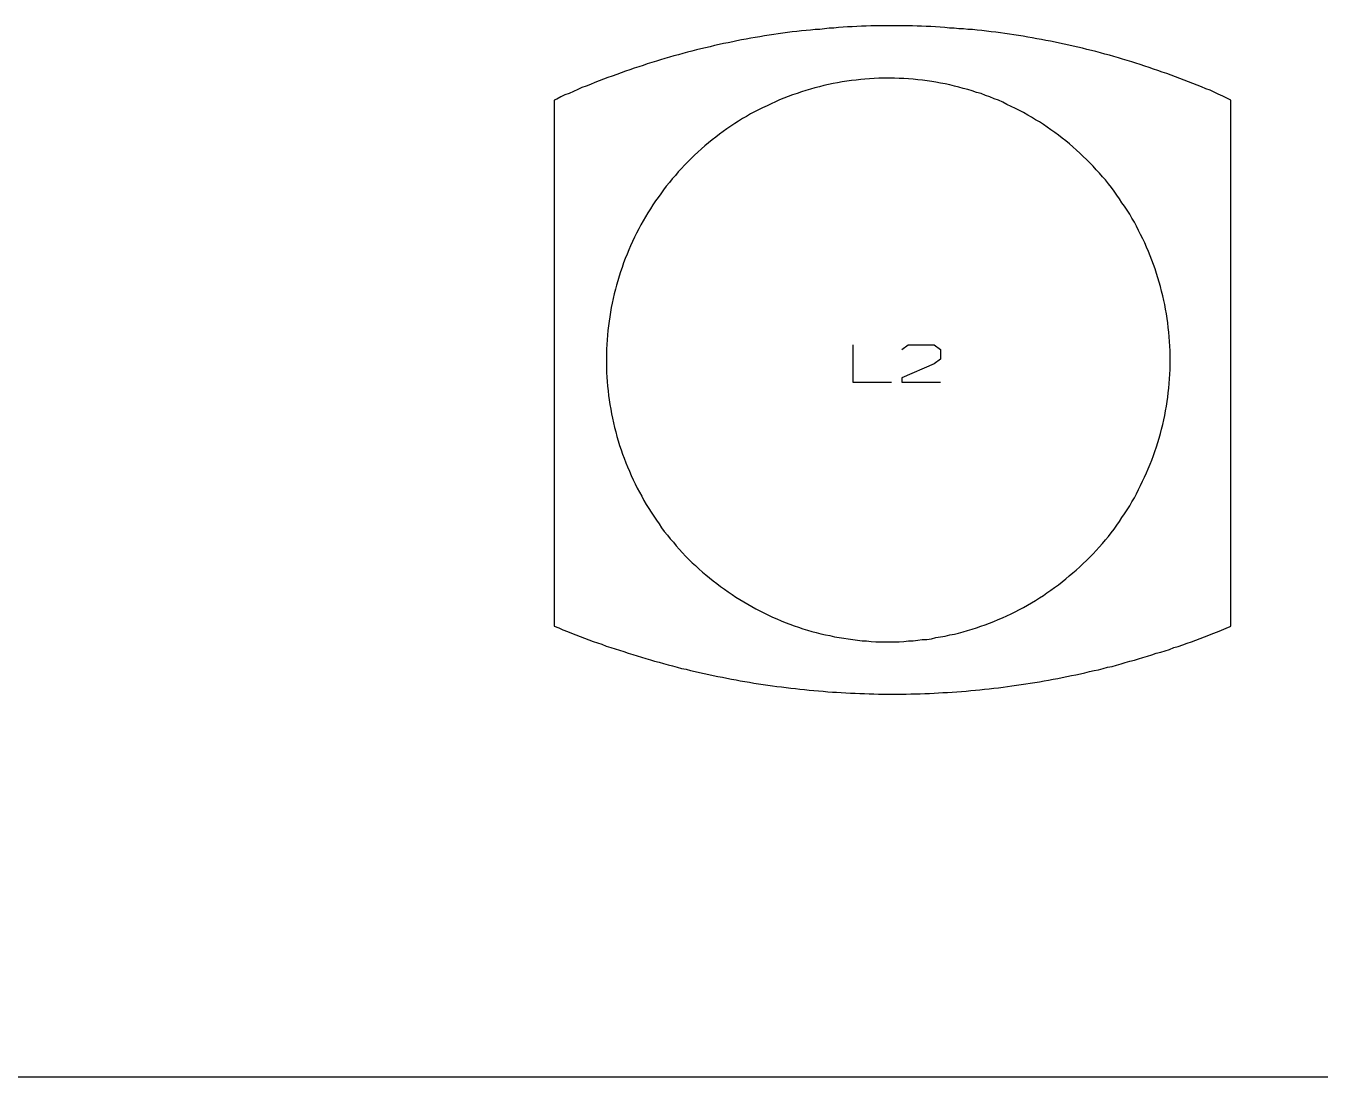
# Model space of a CAD drawing. Extents: x -93 to 502, y -337 to 504.
# Drawn here: x 282.7 to 380.2, y 0 to 79.1 of the extents above; entities that cross this region are included whole.
import ezdxf

# ---------------------------------------------------------------- set-up
doc = ezdxf.new("R2010")
doc.units = 0
doc.layers.add('1', color=1, linetype='CONTINUOUS')

msp = doc.modelspace()

# ---------------------------------------------------------------- linework, layer by layer
at = {"layer": '1'}
for p, q in [((342.85, 78.92), (342.5, 78.87)), ((343.2, 78.95), (342.85, 78.92)), ((343.55, 78.97), (343.2, 78.95)), ((343.9, 79), (343.55, 78.97)), ((344.25, 79.03), (343.9, 79)), ((344.6, 79.05), (344.25, 79.03)), ((344.95, 79.05), (344.6, 79.05)), ((345.3, 79.08), (344.95, 79.05)), ((345.65, 79.1), (345.3, 79.08)), ((346, 79.1), (345.65, 79.1)), ((346.35, 79.13), (346, 79.1)), ((346.67, 79.13), (346.35, 79.13)), ((347.02, 79.13), (346.67, 79.13)), ((347.37, 79.13), (347.02, 79.13)), ((347.72, 79.13), (347.37, 79.13)), ((348.07, 79.13), (347.72, 79.13)), ((348.42, 79.13), (348.07, 79.13)), ((348.77, 79.13), (348.42, 79.13)), ((349.12, 79.13), (348.77, 79.13)), ((349.47, 79.13), (349.12, 79.13)), ((349.82, 79.1), (349.47, 79.13)), ((350.17, 79.1), (349.82, 79.1)), ((350.52, 79.08), (350.17, 79.1)), ((350.87, 79.08), (350.52, 79.08)), ((351.22, 79.05), (350.87, 79.08)), ((351.57, 79.03), (351.22, 79.05)), ((351.92, 79), (351.57, 79.03)), ((352.27, 78.97), (351.92, 79)), ((352.62, 78.95), (352.27, 78.97)), ((352.97, 78.92), (352.62, 78.95)), ((353.32, 78.9), (352.97, 78.92)), ((336.27, 78), (335.95, 77.92)), ((336.62, 78.07), (336.27, 78)), ((336.97, 78.12), (336.62, 78.07)), ((337.32, 78.2), (336.97, 78.12)), ((337.65, 78.25), (337.32, 78.2)), ((338, 78.3), (337.65, 78.25)), ((338.35, 78.37), (338, 78.3)), ((338.7, 78.42), (338.35, 78.37)), ((339.05, 78.47), (338.7, 78.42)), ((339.37, 78.52), (339.05, 78.47)), ((339.72, 78.57), (339.37, 78.52)), ((340.07, 78.62), (339.72, 78.57)), ((340.42, 78.67), (340.07, 78.62)), ((340.77, 78.7), (340.42, 78.67)), ((341.12, 78.75), (340.77, 78.7)), ((341.47, 78.77), (341.12, 78.75)), ((341.8, 78.82), (341.47, 78.77)), ((342.15, 78.85), (341.8, 78.82)), ((342.5, 78.87), (342.15, 78.85)), ((353.65, 78.87), (353.32, 78.9)), ((354, 78.85), (353.65, 78.87)), ((354.35, 78.8), (354, 78.85)), ((354.7, 78.77), (354.35, 78.8)), ((355.05, 78.72), (354.7, 78.77)), ((355.4, 78.67), (355.05, 78.72)), ((355.75, 78.65), (355.4, 78.67)), ((356.1, 78.6), (355.75, 78.65)), ((356.42, 78.55), (356.1, 78.6)), ((356.77, 78.5), (356.42, 78.55)), ((357.12, 78.45), (356.77, 78.5)), ((357.47, 78.4), (357.12, 78.45)), ((357.82, 78.35), (357.47, 78.4)), ((358.15, 78.27), (357.82, 78.35)), ((358.5, 78.22), (358.15, 78.27)), ((358.85, 78.15), (358.5, 78.22)), ((359.2, 78.1), (358.85, 78.15)), ((359.52, 78.02), (359.2, 78.1)), ((359.87, 77.97), (359.52, 78.02)), ((360.22, 77.9), (359.87, 77.97)), ((332.2, 77.05), (331.87, 76.95)), ((332.55, 77.15), (332.2, 77.05)), ((332.87, 77.22), (332.55, 77.15)), ((333.22, 77.32), (332.87, 77.22)), ((333.55, 77.4), (333.22, 77.32)), ((333.9, 77.47), (333.55, 77.4)), ((334.25, 77.55), (333.9, 77.47)), ((334.57, 77.65), (334.25, 77.55)), ((334.92, 77.72), (334.57, 77.65)), ((335.25, 77.8), (334.92, 77.72)), ((335.6, 77.85), (335.25, 77.8)), ((335.95, 77.92), (335.6, 77.85)), ((360.55, 77.82), (360.22, 77.9)), ((360.9, 77.75), (360.55, 77.82)), ((361.25, 77.67), (360.9, 77.75)), ((361.57, 77.6), (361.25, 77.67)), ((361.92, 77.52), (361.57, 77.6)), ((362.27, 77.45), (361.92, 77.52)), ((362.6, 77.35), (362.27, 77.45)), ((362.95, 77.27), (362.6, 77.35)), ((363.27, 77.2), (362.95, 77.27)), ((363.62, 77.1), (363.27, 77.2)), ((363.95, 77), (363.62, 77.1)), ((364.3, 76.92), (363.95, 77)), ((328.87, 76.05), (328.52, 75.95)), ((329.2, 76.15), (328.87, 76.05)), ((329.52, 76.28), (329.2, 76.15)), ((329.85, 76.38), (329.52, 76.28)), ((330.2, 76.47), (329.85, 76.38)), ((330.52, 76.57), (330.2, 76.47)), ((330.85, 76.67), (330.52, 76.57)), ((331.2, 76.77), (330.85, 76.67)), ((331.52, 76.87), (331.2, 76.77)), ((331.87, 76.95), (331.52, 76.87)), ((364.63, 76.82), (364.3, 76.92)), ((364.98, 76.72), (364.63, 76.82)), ((365.3, 76.62), (364.98, 76.72)), ((365.63, 76.53), (365.3, 76.62)), ((365.98, 76.43), (365.63, 76.53)), ((366.3, 76.33), (365.98, 76.43)), ((366.63, 76.23), (366.3, 76.33)), ((366.98, 76.1), (366.63, 76.23)), ((367.3, 76), (366.98, 76.1)), ((367.63, 75.88), (367.3, 76)), ((326.22, 75.13), (325.9, 75)), ((326.55, 75.25), (326.22, 75.13)), ((326.87, 75.35), (326.55, 75.25)), ((327.22, 75.48), (326.87, 75.35)), ((327.55, 75.6), (327.22, 75.48)), ((327.87, 75.73), (327.55, 75.6)), ((328.2, 75.83), (327.87, 75.73)), ((328.52, 75.95), (328.2, 75.83)), ((344.88, 75.02), (344.53, 74.97)), ((345.23, 75.05), (344.88, 75.02)), ((345.58, 75.1), (345.23, 75.05)), ((345.9, 75.12), (345.58, 75.1)), ((346.25, 75.15), (345.9, 75.12)), ((346.6, 75.17), (346.25, 75.15)), ((346.95, 75.2), (346.6, 75.17)), ((347.3, 75.2), (346.95, 75.2)), ((347.65, 75.2), (347.3, 75.2)), ((347.78, 75.2), (347.65, 75.2)), ((348.13, 75.2), (347.78, 75.2)), ((348.48, 75.18), (348.13, 75.2)), ((348.83, 75.18), (348.48, 75.18)), ((349.18, 75.15), (348.83, 75.18)), ((349.53, 75.12), (349.18, 75.15)), ((349.88, 75.07), (349.53, 75.12)), ((350.23, 75.05), (349.88, 75.07)), ((350.58, 75), (350.23, 75.05)), ((367.95, 75.78), (367.63, 75.88)), ((368.28, 75.65), (367.95, 75.78)), ((368.63, 75.55), (368.28, 75.65)), ((368.95, 75.43), (368.63, 75.55)), ((369.28, 75.3), (368.95, 75.43)), ((369.6, 75.18), (369.28, 75.3)), ((369.93, 75.05), (369.6, 75.18)), ((370.25, 74.93), (369.93, 75.05)), ((323.65, 74.05), (323.32, 73.93)), ((323.97, 74.2), (323.65, 74.05)), ((324.3, 74.33), (323.97, 74.2)), ((324.6, 74.48), (324.3, 74.33)), ((324.92, 74.6), (324.6, 74.48)), ((325.25, 74.73), (324.92, 74.6)), ((325.57, 74.88), (325.25, 74.73)), ((325.9, 75), (325.57, 74.88)), ((340.8, 74.05), (340.45, 73.95)), ((341.13, 74.17), (340.8, 74.05)), ((341.45, 74.27), (341.13, 74.17)), ((341.8, 74.37), (341.45, 74.27)), ((342.13, 74.47), (341.8, 74.37)), ((342.48, 74.55), (342.13, 74.47)), ((342.8, 74.65), (342.48, 74.55)), ((343.15, 74.72), (342.8, 74.65)), ((343.5, 74.8), (343.15, 74.72)), ((343.83, 74.85), (343.5, 74.8)), ((344.18, 74.92), (343.83, 74.85)), ((344.53, 74.97), (344.18, 74.92)), ((350.93, 74.95), (350.58, 75)), ((351.25, 74.9), (350.93, 74.95)), ((351.6, 74.82), (351.25, 74.9)), ((351.95, 74.77), (351.6, 74.82)), ((352.3, 74.7), (351.95, 74.77)), ((352.63, 74.6), (352.3, 74.7)), ((352.98, 74.52), (352.63, 74.6)), ((353.3, 74.42), (352.98, 74.52)), ((353.65, 74.35), (353.3, 74.42)), ((353.98, 74.25), (353.65, 74.35)), ((354.3, 74.12), (353.98, 74.25)), ((354.65, 74.03), (354.3, 74.12)), ((370.58, 74.8), (370.25, 74.93)), ((370.9, 74.68), (370.58, 74.8)), ((371.23, 74.53), (370.9, 74.68)), ((371.55, 74.4), (371.23, 74.53)), ((371.88, 74.28), (371.55, 74.4)), ((372.18, 74.13), (371.88, 74.28)), ((372.5, 74), (372.18, 74.13)), ((322.7, 73.62), (322.52, 73.55)), ((322.52, 73.55), (322.52, 33.95)), ((323, 73.78), (322.7, 73.62)), ((323.32, 73.93), (323, 73.78)), ((338.53, 73.12), (338.2, 72.97)), ((338.85, 73.27), (338.53, 73.12)), ((339.18, 73.42), (338.85, 73.27)), ((339.48, 73.57), (339.18, 73.42)), ((339.8, 73.7), (339.48, 73.57)), ((340.13, 73.82), (339.8, 73.7)), ((340.45, 73.95), (340.13, 73.82)), ((354.98, 73.9), (354.65, 74.03)), ((355.3, 73.78), (354.98, 73.9)), ((355.63, 73.65), (355.3, 73.78)), ((355.95, 73.53), (355.63, 73.65)), ((356.28, 73.38), (355.95, 73.53)), ((356.58, 73.22), (356.28, 73.38)), ((356.9, 73.07), (356.58, 73.22)), ((357.23, 72.92), (356.9, 73.07)), ((372.83, 73.85), (372.5, 74)), ((373.15, 73.7), (372.83, 73.85)), ((373.45, 73.55), (373.15, 73.7)), ((373.45, 33.95), (373.45, 73.55)), ((336.68, 72.15), (336.38, 71.95)), ((336.98, 72.32), (336.68, 72.15)), ((337.28, 72.5), (336.98, 72.32)), ((337.6, 72.65), (337.28, 72.5)), ((337.9, 72.82), (337.6, 72.65)), ((338.2, 72.97), (337.9, 72.82)), ((357.53, 72.77), (357.23, 72.92)), ((357.83, 72.6), (357.53, 72.77)), ((358.15, 72.42), (357.83, 72.6)), ((358.45, 72.25), (358.15, 72.42)), ((358.75, 72.07), (358.45, 72.25)), ((335.23, 71.17), (334.95, 70.97)), ((335.5, 71.37), (335.23, 71.17)), ((335.8, 71.57), (335.5, 71.37)), ((336.1, 71.77), (335.8, 71.57)), ((336.38, 71.95), (336.1, 71.77)), ((359.05, 71.9), (358.75, 72.07)), ((359.33, 71.7), (359.05, 71.9)), ((359.63, 71.5), (359.33, 71.7)), ((359.9, 71.3), (359.63, 71.5)), ((360.2, 71.1), (359.9, 71.3)), ((334.13, 70.32), (333.85, 70.1)), ((334.4, 70.55), (334.13, 70.32)), ((334.68, 70.75), (334.4, 70.55)), ((334.95, 70.97), (334.68, 70.75)), ((360.48, 70.9), (360.2, 71.1)), ((360.75, 70.67), (360.48, 70.9)), ((361.03, 70.47), (360.75, 70.67)), ((361.3, 70.25), (361.03, 70.47)), ((361.55, 70.03), (361.3, 70.25)), ((333.08, 69.4), (332.83, 69.15)), ((333.33, 69.62), (333.08, 69.4)), ((333.6, 69.88), (333.33, 69.62)), ((333.85, 70.1), (333.6, 69.88)), ((361.83, 69.78), (361.55, 70.03)), ((362.08, 69.55), (361.83, 69.78)), ((362.33, 69.3), (362.08, 69.55)), ((362.58, 69.08), (362.33, 69.3)), ((332.1, 68.4), (331.85, 68.15)), ((332.33, 68.65), (332.1, 68.4)), ((332.58, 68.9), (332.33, 68.65)), ((332.83, 69.15), (332.58, 68.9)), ((362.83, 68.83), (362.58, 69.08)), ((363.08, 68.58), (362.83, 68.83)), ((363.3, 68.3), (363.08, 68.58)), ((363.55, 68.05), (363.3, 68.3)), ((331.18, 67.35), (330.95, 67.07)), ((331.4, 67.62), (331.18, 67.35)), ((331.63, 67.88), (331.4, 67.62)), ((331.85, 68.15), (331.63, 67.88)), ((363.78, 67.78), (363.55, 68.05)), ((364, 67.53), (363.78, 67.78)), ((364.23, 67.25), (364, 67.53)), ((364.45, 66.97), (364.23, 67.25)), ((330.53, 66.5), (330.33, 66.22)), ((330.75, 66.8), (330.53, 66.5)), ((330.95, 67.07), (330.75, 66.8)), ((364.65, 66.7), (364.45, 66.97)), ((364.85, 66.4), (364.65, 66.7)), ((365.05, 66.12), (364.85, 66.4)), ((329.75, 65.35), (329.55, 65.05)), ((329.93, 65.65), (329.75, 65.35)), ((330.13, 65.95), (329.93, 65.65)), ((330.33, 66.22), (330.13, 65.95)), ((365.25, 65.82), (365.05, 66.12)), ((365.45, 65.55), (365.25, 65.82)), ((365.65, 65.25), (365.45, 65.55)), ((329.2, 64.45), (329.03, 64.15)), ((329.38, 64.75), (329.2, 64.45)), ((329.55, 65.05), (329.38, 64.75)), ((365.83, 64.95), (365.65, 65.25)), ((366, 64.65), (365.83, 64.95)), ((366.18, 64.35), (366, 64.65)), ((366.35, 64.05), (366.18, 64.35)), ((328.7, 63.52), (328.55, 63.22)), ((328.88, 63.85), (328.7, 63.52)), ((329.03, 64.15), (328.88, 63.85)), ((366.5, 63.72), (366.35, 64.05)), ((366.65, 63.42), (366.5, 63.72)), ((366.83, 63.1), (366.65, 63.42)), ((328.25, 62.57), (328.13, 62.27)), ((328.4, 62.9), (328.25, 62.57)), ((328.55, 63.22), (328.4, 62.9)), ((366.98, 62.8), (366.83, 63.1)), ((367.1, 62.47), (366.98, 62.8)), ((367.25, 62.15), (367.1, 62.47)), ((327.85, 61.62), (327.73, 61.3)), ((328, 61.95), (327.85, 61.62)), ((328.13, 62.27), (328, 61.95)), ((367.38, 61.82), (367.25, 62.15)), ((367.5, 61.5), (367.38, 61.82)), ((367.63, 61.17), (367.5, 61.5)), ((327.5, 60.62), (327.4, 60.3)), ((327.63, 60.95), (327.5, 60.62)), ((327.73, 61.3), (327.63, 60.95)), ((367.75, 60.85), (367.63, 61.17)), ((367.85, 60.5), (367.75, 60.85)), ((367.95, 60.17), (367.85, 60.5)), ((327.2, 59.62), (327.13, 59.3)), ((327.3, 59.95), (327.2, 59.62)), ((327.4, 60.3), (327.3, 59.95)), ((368.05, 59.85), (367.95, 60.17)), ((368.15, 59.5), (368.05, 59.85)), ((368.23, 59.17), (368.15, 59.5)), ((326.95, 58.6), (326.88, 58.27)), ((327.03, 58.95), (326.95, 58.6)), ((327.13, 59.3), (327.03, 58.95)), ((368.33, 58.82), (368.23, 59.17)), ((368.4, 58.47), (368.33, 58.82)), ((368.48, 58.15), (368.4, 58.47)), ((326.75, 57.57), (326.7, 57.22)), ((326.8, 57.92), (326.75, 57.57)), ((326.88, 58.27), (326.8, 57.92)), ((368.53, 57.8), (368.48, 58.15)), ((368.6, 57.45), (368.53, 57.8)), ((326.6, 56.55), (326.55, 56.2)), ((326.65, 56.9), (326.6, 56.55)), ((326.7, 57.22), (326.65, 56.9)), ((368.65, 57.1), (368.6, 57.45)), ((368.7, 56.77), (368.65, 57.1)), ((368.73, 56.42), (368.7, 56.77)), ((326.53, 55.85), (326.5, 55.5)), ((326.55, 56.2), (326.53, 55.85)), ((368.78, 56.07), (368.73, 56.42)), ((368.8, 55.72), (368.78, 56.07)), ((368.83, 55.37), (368.8, 55.72)), ((326.48, 55.15), (326.45, 54.8)), ((326.45, 54.8), (326.45, 54.45)), ((326.5, 55.5), (326.48, 55.15)), ((345, 55.13), (345, 52.3)), ((348.68, 54.78), (349.15, 55.12)), ((349.15, 55.12), (351.1, 55.12)), ((351.1, 55.12), (351.58, 54.78)), ((351.58, 54.78), (351.58, 54.05)), ((368.85, 55.02), (368.83, 55.37)), ((368.88, 54.67), (368.85, 55.02)), ((368.88, 54.32), (368.88, 54.67)), ((326.45, 54.45), (326.45, 54.1)), ((326.45, 54.1), (326.45, 53.75)), ((326.45, 53.75), (326.45, 53.4)), ((351.1, 53.7), (348.68, 52.65)), ((351.58, 54.05), (351.1, 53.7)), ((368.88, 53.97), (368.88, 54.32)), ((368.88, 53.62), (368.88, 53.97)), ((368.88, 53.27), (368.88, 53.62)), ((326.45, 53.4), (326.45, 53.05)), ((326.45, 53.05), (326.48, 52.7)), ((326.48, 52.7), (326.5, 52.35)), ((348.68, 52.65), (348.68, 52.3)), ((368.83, 52.57), (368.85, 52.92)), ((368.85, 52.92), (368.88, 53.27)), ((326.5, 52.35), (326.53, 52)), ((326.53, 52), (326.58, 51.65)), ((326.58, 51.65), (326.6, 51.3)), ((345, 52.3), (347.9, 52.3)), ((348.68, 52.3), (351.58, 52.3)), ((368.73, 51.52), (368.78, 51.87)), ((368.78, 51.87), (368.8, 52.22)), ((368.8, 52.22), (368.83, 52.57)), ((326.6, 51.3), (326.65, 50.97)), ((326.65, 50.97), (326.7, 50.62)), ((368.6, 50.5), (368.65, 50.85)), ((368.65, 50.85), (368.7, 51.17)), ((368.7, 51.17), (368.73, 51.52)), ((326.7, 50.62), (326.78, 50.28)), ((326.78, 50.28), (326.83, 49.93)), ((326.83, 49.93), (326.9, 49.6)), ((368.4, 49.48), (368.48, 49.8)), ((368.48, 49.8), (368.53, 50.15)), ((368.53, 50.15), (368.6, 50.5)), ((326.9, 49.6), (326.98, 49.25)), ((326.98, 49.25), (327.05, 48.9)), ((327.05, 48.9), (327.15, 48.58)), ((368.15, 48.45), (368.23, 48.78)), ((368.23, 48.78), (368.33, 49.13)), ((368.33, 49.13), (368.4, 49.48)), ((327.15, 48.58), (327.23, 48.23)), ((327.23, 48.23), (327.33, 47.9)), ((327.33, 47.9), (327.43, 47.55)), ((367.85, 47.45), (367.95, 47.78)), ((367.95, 47.78), (368.05, 48.1)), ((368.05, 48.1), (368.15, 48.45)), ((327.43, 47.55), (327.55, 47.23)), ((327.55, 47.23), (327.65, 46.9)), ((327.65, 46.9), (327.78, 46.58)), ((367.5, 46.45), (367.63, 46.78)), ((367.63, 46.78), (367.73, 47.1)), ((367.73, 47.1), (367.85, 47.45)), ((327.78, 46.58), (327.9, 46.25)), ((327.9, 46.25), (328.03, 45.93)), ((328.03, 45.93), (328.18, 45.6)), ((367.1, 45.48), (367.23, 45.8)), ((367.23, 45.8), (367.38, 46.13)), ((367.38, 46.13), (367.5, 46.45)), ((328.18, 45.6), (328.3, 45.28)), ((328.3, 45.28), (328.45, 44.95)), ((328.45, 44.95), (328.6, 44.65)), ((366.65, 44.53), (366.8, 44.85)), ((366.8, 44.85), (366.95, 45.15)), ((366.95, 45.15), (367.1, 45.48)), ((328.6, 44.65), (328.75, 44.33)), ((328.75, 44.33), (328.93, 44.03)), ((328.93, 44.03), (329.1, 43.73)), ((366.18, 43.6), (366.33, 43.9)), ((366.33, 43.9), (366.5, 44.23)), ((366.5, 44.23), (366.65, 44.53)), ((329.1, 43.73), (329.25, 43.4)), ((329.25, 43.4), (329.43, 43.1)), ((329.43, 43.1), (329.63, 42.8)), ((365.63, 42.7), (365.83, 43)), ((365.83, 43), (366, 43.3)), ((366, 43.3), (366.18, 43.6)), ((329.63, 42.8), (329.8, 42.53)), ((329.8, 42.53), (330, 42.23)), ((330, 42.23), (330.2, 41.93)), ((330.2, 41.93), (330.4, 41.65)), ((365.05, 41.83), (365.25, 42.13)), ((365.25, 42.13), (365.45, 42.4)), ((365.45, 42.4), (365.63, 42.7)), ((330.4, 41.65), (330.6, 41.35)), ((330.6, 41.35), (330.8, 41.08)), ((330.8, 41.08), (331.03, 40.8)), ((364.23, 40.7), (364.43, 40.98)), ((364.43, 40.98), (364.65, 41.25)), ((364.65, 41.25), (364.85, 41.55)), ((364.85, 41.55), (365.05, 41.83)), ((331.03, 40.8), (331.25, 40.52)), ((331.25, 40.52), (331.48, 40.27)), ((331.48, 40.27), (331.7, 40)), ((331.7, 40), (331.93, 39.75)), ((363.53, 39.9), (363.78, 40.17)), ((363.78, 40.17), (364, 40.45)), ((364, 40.45), (364.23, 40.7)), ((331.93, 39.75), (332.18, 39.47)), ((332.18, 39.47), (332.4, 39.22)), ((332.4, 39.22), (332.65, 38.97)), ((332.65, 38.97), (332.9, 38.72)), ((362.58, 38.9), (362.83, 39.15)), ((362.83, 39.15), (363.08, 39.4)), ((363.08, 39.4), (363.3, 39.65)), ((363.3, 39.65), (363.53, 39.9)), ((332.9, 38.72), (333.15, 38.5)), ((333.15, 38.5), (333.4, 38.25)), ((333.4, 38.25), (333.68, 38.02)), ((333.68, 38.02), (333.93, 37.8)), ((361.55, 37.95), (361.8, 38.17)), ((361.8, 38.17), (362.08, 38.4)), ((362.08, 38.4), (362.33, 38.65)), ((362.33, 38.65), (362.58, 38.9)), ((333.93, 37.8), (334.2, 37.58)), ((334.2, 37.58), (334.48, 37.35)), ((334.48, 37.35), (334.75, 37.15)), ((334.75, 37.15), (335.03, 36.93)), ((360.18, 36.85), (360.48, 37.05)), ((360.48, 37.05), (360.75, 37.28)), ((360.75, 37.28), (361.03, 37.5)), ((361.03, 37.5), (361.28, 37.73)), ((361.28, 37.73), (361.55, 37.95)), ((335.03, 36.93), (335.33, 36.73)), ((335.33, 36.73), (335.6, 36.53)), ((335.6, 36.53), (335.9, 36.33)), ((335.9, 36.33), (336.18, 36.12)), ((336.18, 36.12), (336.48, 35.95)), ((358.73, 35.88), (359.03, 36.08)), ((359.03, 36.08), (359.33, 36.25)), ((359.33, 36.25), (359.6, 36.45)), ((359.6, 36.45), (359.9, 36.65)), ((359.9, 36.65), (360.18, 36.85)), ((336.48, 35.95), (336.78, 35.78)), ((336.78, 35.78), (337.08, 35.6)), ((337.08, 35.6), (337.38, 35.43)), ((337.38, 35.43), (337.7, 35.25)), ((337.7, 35.25), (338, 35.1)), ((338, 35.1), (338.33, 34.93)), ((357.2, 35.03), (357.53, 35.2)), ((357.53, 35.2), (357.83, 35.35)), ((357.83, 35.35), (358.13, 35.53)), ((358.13, 35.53), (358.43, 35.7)), ((358.43, 35.7), (358.73, 35.88)), ((338.33, 34.93), (338.63, 34.78)), ((338.63, 34.78), (338.95, 34.62)), ((338.95, 34.62), (339.28, 34.5)), ((339.28, 34.5), (339.6, 34.35)), ((339.6, 34.35), (339.9, 34.22)), ((339.9, 34.22), (340.25, 34.1)), ((340.25, 34.1), (340.58, 33.97)), ((354.95, 34.05), (355.28, 34.17)), ((355.28, 34.17), (355.6, 34.3)), ((355.6, 34.3), (355.93, 34.45)), ((355.93, 34.45), (356.25, 34.58)), ((356.25, 34.58), (356.58, 34.73)), ((356.58, 34.73), (356.9, 34.88)), ((356.9, 34.88), (357.2, 35.03)), ((322.52, 33.95), (322.85, 33.83)), ((322.85, 33.83), (323.17, 33.67)), ((323.17, 33.67), (323.5, 33.55)), ((323.5, 33.55), (323.82, 33.42)), ((323.82, 33.42), (324.15, 33.3)), ((324.15, 33.3), (324.47, 33.17)), ((324.47, 33.17), (324.8, 33.05)), ((340.58, 33.97), (340.9, 33.88)), ((340.9, 33.88), (341.23, 33.75)), ((341.23, 33.75), (341.58, 33.65)), ((341.58, 33.65), (341.9, 33.55)), ((341.9, 33.55), (342.23, 33.48)), ((342.23, 33.48), (342.58, 33.38)), ((342.58, 33.38), (342.93, 33.3)), ((342.93, 33.3), (343.25, 33.23)), ((343.25, 33.23), (343.6, 33.15)), ((343.6, 33.15), (343.95, 33.1)), ((351.25, 33.08), (351.6, 33.13)), ((351.6, 33.13), (351.93, 33.2)), ((351.93, 33.2), (352.28, 33.28)), ((352.28, 33.28), (352.63, 33.35)), ((352.63, 33.35), (352.95, 33.43)), ((352.95, 33.43), (353.3, 33.53)), ((353.3, 33.53), (353.63, 33.63)), ((353.63, 33.63), (353.98, 33.73)), ((353.98, 33.73), (354.3, 33.83)), ((354.3, 33.83), (354.63, 33.95)), ((354.63, 33.95), (354.95, 34.05)), ((371.13, 33.02), (371.45, 33.15)), ((371.45, 33.15), (371.78, 33.27)), ((371.78, 33.27), (372.1, 33.4)), ((372.1, 33.4), (372.43, 33.52)), ((372.43, 33.52), (372.75, 33.65)), ((372.75, 33.65), (373.08, 33.8)), ((373.08, 33.8), (373.4, 33.92)), ((373.4, 33.92), (373.45, 33.95)), ((324.8, 33.05), (325.12, 32.92)), ((325.12, 32.92), (325.45, 32.8)), ((325.45, 32.8), (325.77, 32.7)), ((325.77, 32.7), (326.1, 32.58)), ((326.1, 32.58), (326.42, 32.45)), ((326.42, 32.45), (326.77, 32.35)), ((326.77, 32.35), (327.1, 32.23)), ((327.1, 32.23), (327.42, 32.13)), ((343.95, 33.1), (344.3, 33.03)), ((344.3, 33.03), (344.63, 32.98)), ((344.63, 32.98), (344.98, 32.93)), ((344.98, 32.93), (345.33, 32.9)), ((345.33, 32.9), (345.68, 32.85)), ((345.68, 32.85), (346.03, 32.83)), ((346.03, 32.83), (346.38, 32.8)), ((346.38, 32.8), (346.73, 32.77)), ((346.73, 32.77), (347.08, 32.77)), ((347.08, 32.77), (347.43, 32.77)), ((347.43, 32.77), (347.78, 32.77)), ((347.78, 32.77), (348.13, 32.77)), ((348.13, 32.77), (348.48, 32.77)), ((348.48, 32.77), (348.83, 32.8)), ((348.83, 32.8), (349.18, 32.83)), ((349.18, 32.83), (349.53, 32.85)), ((349.53, 32.85), (349.88, 32.88)), ((349.88, 32.88), (350.2, 32.93)), ((350.2, 32.93), (350.55, 32.95)), ((350.55, 32.95), (350.9, 33)), ((350.9, 33), (351.25, 33.08)), ((368.5, 32.1), (368.83, 32.2)), ((368.83, 32.2), (369.15, 32.33)), ((369.15, 32.33), (369.48, 32.42)), ((369.48, 32.42), (369.83, 32.55)), ((369.83, 32.55), (370.15, 32.67)), ((370.15, 32.67), (370.48, 32.77)), ((370.48, 32.77), (370.8, 32.9)), ((370.8, 32.9), (371.13, 33.02)), ((327.42, 32.13), (327.75, 32.03)), ((327.75, 32.03), (328.07, 31.9)), ((328.07, 31.9), (328.42, 31.8)), ((328.42, 31.8), (328.75, 31.7)), ((328.75, 31.7), (329.07, 31.6)), ((329.07, 31.6), (329.42, 31.5)), ((329.42, 31.5), (329.75, 31.4)), ((329.75, 31.4), (330.07, 31.3)), ((330.07, 31.3), (330.42, 31.23)), ((330.42, 31.23), (330.75, 31.13)), ((365.18, 31.1), (365.5, 31.2)), ((365.5, 31.2), (365.83, 31.3)), ((365.83, 31.3), (366.18, 31.38)), ((366.18, 31.38), (366.5, 31.48)), ((366.5, 31.48), (366.83, 31.58)), ((366.83, 31.58), (367.18, 31.68)), ((367.18, 31.68), (367.5, 31.78)), ((367.5, 31.78), (367.83, 31.9)), ((367.83, 31.9), (368.18, 32)), ((368.18, 32), (368.5, 32.1)), ((330.75, 31.13), (331.1, 31.03)), ((331.1, 31.03), (331.42, 30.95)), ((331.42, 30.95), (331.77, 30.85)), ((331.77, 30.85), (332.1, 30.77)), ((332.1, 30.77), (332.45, 30.7)), ((332.45, 30.7), (332.77, 30.6)), ((332.77, 30.6), (333.12, 30.52)), ((333.12, 30.52), (333.45, 30.45)), ((333.45, 30.45), (333.8, 30.37)), ((333.8, 30.37), (334.15, 30.3)), ((334.15, 30.3), (334.47, 30.22)), ((334.47, 30.22), (334.82, 30.15)), ((361.1, 30.15), (361.45, 30.22)), ((361.45, 30.22), (361.78, 30.27)), ((361.78, 30.27), (362.13, 30.35)), ((362.13, 30.35), (362.45, 30.42)), ((362.45, 30.42), (362.8, 30.52)), ((362.8, 30.52), (363.15, 30.6)), ((363.15, 30.6), (363.48, 30.67)), ((363.48, 30.67), (363.83, 30.75)), ((363.83, 30.75), (364.15, 30.85)), ((364.15, 30.85), (364.5, 30.92)), ((364.5, 30.92), (364.83, 31.02)), ((364.83, 31.02), (365.18, 31.1)), ((334.82, 30.15), (335.17, 30.1)), ((335.17, 30.1), (335.5, 30.02)), ((335.5, 30.02), (335.85, 29.95)), ((335.85, 29.95), (336.2, 29.9)), ((336.2, 29.9), (336.52, 29.82)), ((336.52, 29.82), (336.87, 29.77)), ((336.87, 29.77), (337.22, 29.72)), ((337.22, 29.72), (337.55, 29.65)), ((337.55, 29.65), (337.9, 29.6)), ((337.9, 29.6), (338.25, 29.55)), ((338.25, 29.55), (338.6, 29.5)), ((338.6, 29.5), (338.95, 29.45)), ((338.95, 29.45), (339.27, 29.4)), ((339.27, 29.4), (339.62, 29.37)), ((339.62, 29.37), (339.97, 29.32)), ((339.97, 29.32), (340.32, 29.27)), ((340.32, 29.27), (340.67, 29.25)), ((340.67, 29.25), (341, 29.2)), ((354.9, 29.2), (355.25, 29.23)), ((355.25, 29.23), (355.6, 29.27)), ((355.6, 29.27), (355.95, 29.3)), ((355.95, 29.3), (356.3, 29.35)), ((356.3, 29.35), (356.62, 29.4)), ((356.62, 29.4), (356.97, 29.45)), ((356.97, 29.45), (357.32, 29.5)), ((357.32, 29.5), (357.67, 29.55)), ((357.67, 29.55), (358.02, 29.6)), ((358.02, 29.6), (358.35, 29.65)), ((358.35, 29.65), (358.7, 29.7)), ((358.7, 29.7), (359.05, 29.75)), ((359.05, 29.75), (359.4, 29.82)), ((359.4, 29.82), (359.72, 29.87)), ((359.72, 29.87), (360.07, 29.95)), ((360.07, 29.95), (360.42, 30)), ((360.42, 30), (360.75, 30.07)), ((360.75, 30.07), (361.1, 30.15)), ((341, 29.2), (341.35, 29.18)), ((341.35, 29.18), (341.7, 29.13)), ((341.7, 29.13), (342.05, 29.1)), ((342.05, 29.1), (342.4, 29.08)), ((342.4, 29.08), (342.75, 29.05)), ((342.75, 29.05), (343.1, 29)), ((343.1, 29), (343.45, 28.98)), ((343.45, 28.98), (343.77, 28.98)), ((343.77, 28.98), (344.12, 28.95)), ((344.12, 28.95), (344.47, 28.93)), ((344.47, 28.93), (344.82, 28.9)), ((344.82, 28.9), (345.17, 28.9)), ((345.17, 28.9), (345.52, 28.88)), ((345.52, 28.88), (345.87, 28.88)), ((345.87, 28.88), (346.22, 28.85)), ((346.22, 28.85), (346.57, 28.85)), ((346.57, 28.85), (346.92, 28.83)), ((346.92, 28.83), (347.27, 28.83)), ((347.27, 28.83), (347.6, 28.83)), ((347.6, 28.83), (347.95, 28.83)), ((347.95, 28.83), (348.3, 28.83)), ((348.3, 28.83), (348.65, 28.83)), ((348.65, 28.83), (349, 28.83)), ((349, 28.83), (349.35, 28.85)), ((349.35, 28.85), (349.7, 28.85)), ((349.7, 28.85), (350.05, 28.85)), ((350.05, 28.85), (350.4, 28.88)), ((350.4, 28.88), (350.75, 28.88)), ((350.75, 28.88), (351.1, 28.9)), ((351.1, 28.9), (351.45, 28.93)), ((351.45, 28.93), (351.77, 28.95)), ((351.77, 28.95), (352.12, 28.95)), ((352.12, 28.95), (352.47, 28.98)), ((352.47, 28.98), (352.82, 29)), ((352.82, 29), (353.17, 29.03)), ((353.17, 29.03), (353.52, 29.05)), ((353.52, 29.05), (353.87, 29.1)), ((353.87, 29.1), (354.22, 29.13)), ((354.22, 29.13), (354.55, 29.15)), ((354.55, 29.15), (354.9, 29.2)), ((404.58, 0), (5.65, 0))]:
    msp.add_line(p, q, dxfattribs=at)

doc.saveas('drawing.dxf')
